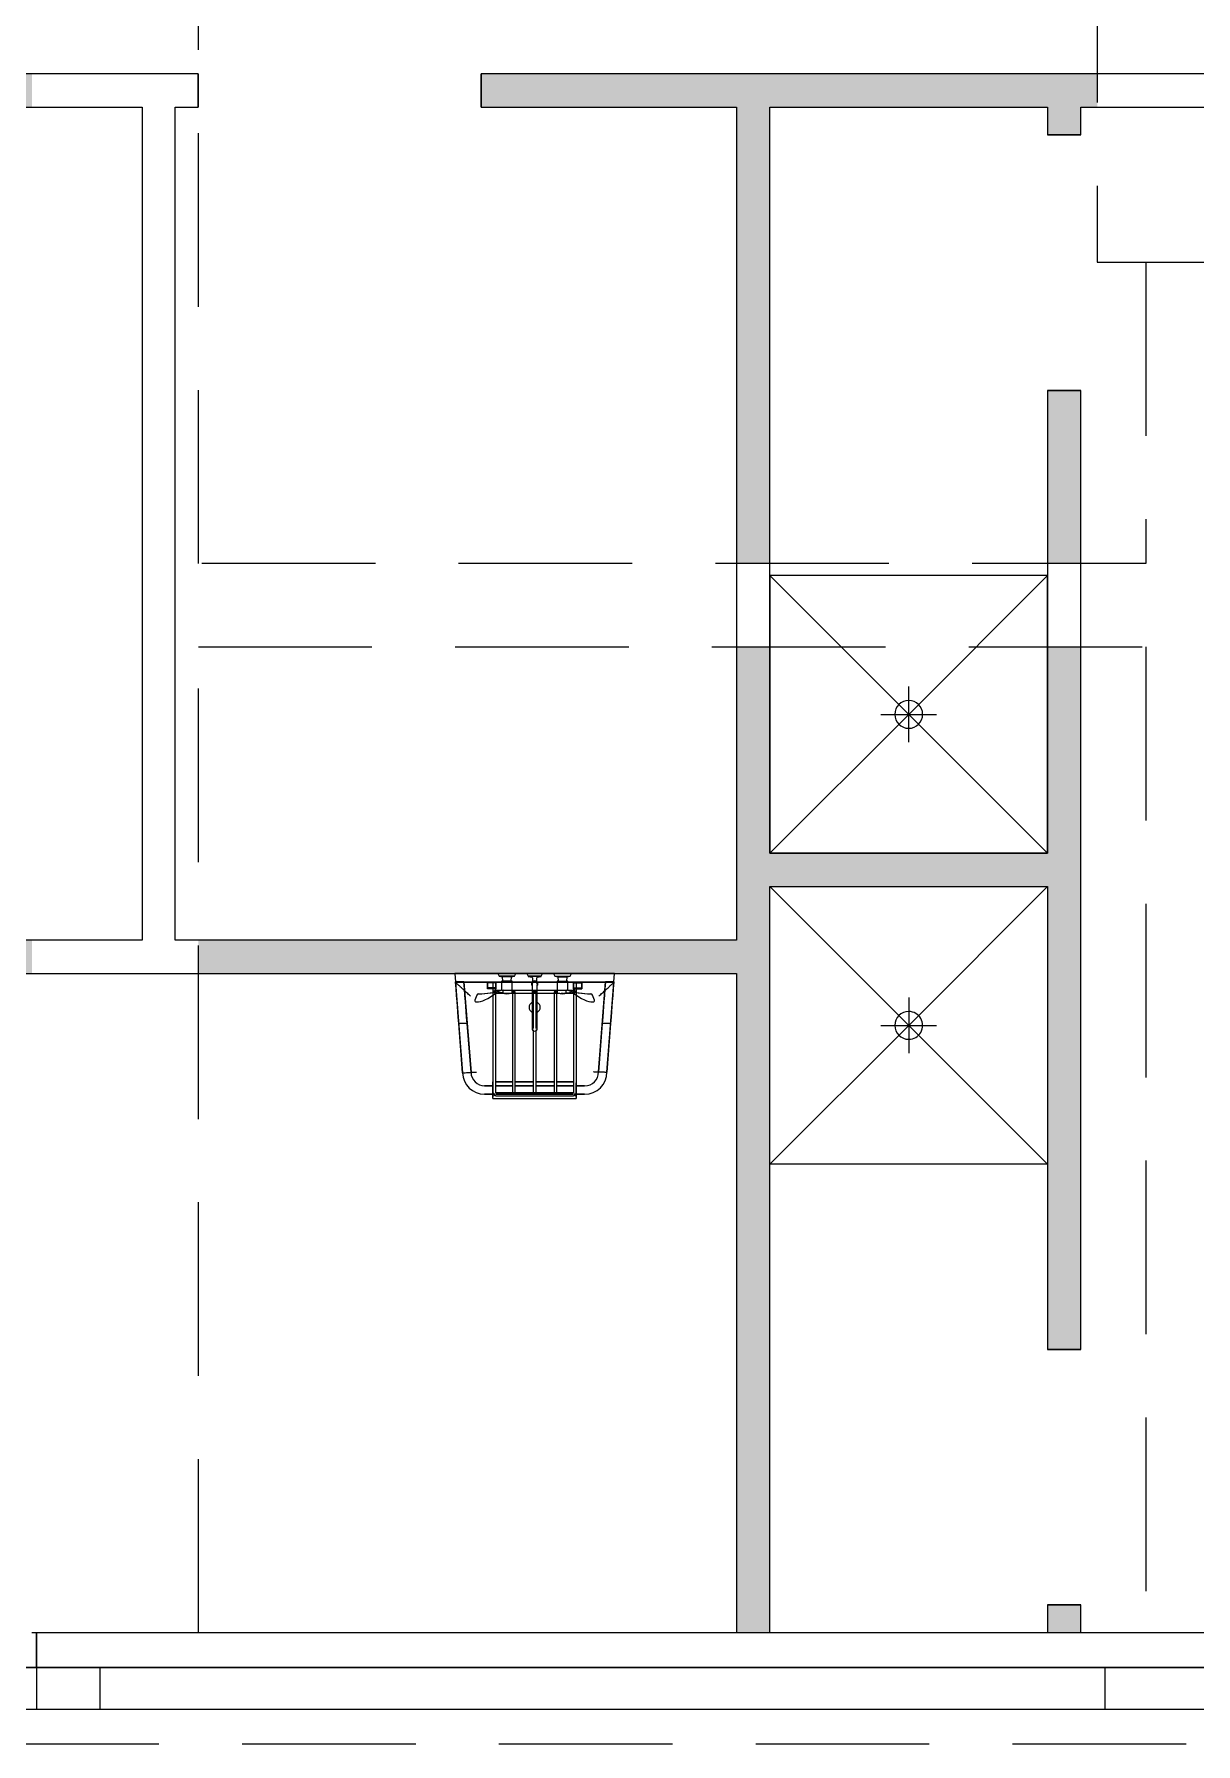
# Model space of a CAD drawing. Header units: millimetres. Extents: x 1606 to 301010, y -5142 to 244250.
# Drawn here: x 96809 to 100994, y 215175 to 221332 of the extents above; entities that cross this region are included whole.
import ezdxf

# ---------------------------------------------------------------- set-up
doc = ezdxf.new("R2010")
doc.units = ezdxf.units.MM
for name, pattern in [('_SGE_Grid Line', [16250, 15000, -625, 0, -625]), ('_SGE_Hidden', [925, 625, -300]), ('Hidden', [1785.95, 1190.625, -595.325])]:
    doc.linetypes.add(name, pattern=pattern)
for name, color, linetype, lineweight in [('0-1', 7, 'Continuous', 5), ('A-WALL-1', 253, 'Continuous', 9), ('A-WALL-2', 113, 'Continuous', 20), ('I-WALL-1', 253, 'Continuous', 9), ('P-SANR-FIXT-1', 253, 'Continuous', 9), ('P-SANR-FIXT-3', 6, 'Hidden', 9), ('P-SANR-FIXT-4', 6, 'Continuous', 9), ('S-BEAM-1', 7, '_SGE_Hidden', 18), ('S-BEAM-HDLN-1', 7, '_SGE_Hidden', 18), ('S-FNDN-1', 32, '_SGE_Hidden', 18), ('S-GRID-1', 1, '_SGE_Grid Line', 13)]:
    doc.layers.add(name, color=color, linetype=linetype, lineweight=lineweight)
doc.layers.add('A-WALL-PATT-1', color=254, linetype='Continuous', lineweight=35, transparency=1)

# ---------------------------------------------------------------- blocks, each defined once
blk = doc.blocks.new('WYA_PF_Shower Falls - Floor Waste_Centre-8509042-WAREHOUSE SLAB PLAN')
at = {"layer": 'P-SANR-FIXT-3'}
for p, q in [((0, 0), (500, -500)), ((0, 0), (0, -1000)), ((1000, 0), (0, 0)), ((1000, 0), (500, -500)), ((1000, -1000), (1000, 0)), ((0, -1000), (500, -500)), ((500, -500), (1000, -1000)), ((0, -1000), (1000, -1000))]:
    blk.add_line(p, q, dxfattribs=at)
blk = doc.blocks.new('WYA_PF_Floor Waste_Round - 100mm Dia-8146134-WAREHOUSE SLAB PLAN')
at = {"layer": 'P-SANR-FIXT-1'}
for p, q in [((0, -100), (0, 100)), ((100, 0), (-100, 0))]:
    blk.add_line(p, q, dxfattribs=at)
for start, end in [(0, 180), (0, 180), (180, 0), (180, 360)]:
    blk.add_arc((0, 0), 50, start, end, dxfattribs=at)
blk = doc.blocks.new('PF_CleanersSink - CleanersSink-8151805-WAREHOUSE SLAB PLAN')
at = {"layer": 'P-SANR-FIXT-1'}
for p, q in [((-338.3, -60), (-335.9, -90)), ((-183.5, -60), (-338.3, -60)), ((-183.5, -60), (-338.3, -60)), ((-338.3, -60), (-335.9, -90)), ((-118.3, -60), (-183.5, -60)), ((-118.3, -60), (-183.5, -60)), ((-79.3, -60), (-118.3, -60)), ((-79.3, -60), (-118.3, -60)), ((-22.3, -60), (-79.3, -60)), ((-22.3, -60), (-79.3, -60)), ((16.7, -60), (-22.3, -60)), ((16.7, -60), (-22.3, -60)), ((81.9, -60), (16.7, -60)), ((81.9, -60), (16.7, -60)), ((236.7, -60), (81.9, -60)), ((236.7, -60), (81.9, -60)), ((234.4, -90), (236.7, -60)), ((234.4, -90), (236.7, -60)), ((-335.9, -90), (-169.9, -90)), ((-305.8, -90), (-335.9, -90)), ((-335.8, -91.4), (-307.4, -91.4)), ((-335.8, -91.4), (-307.4, -91.4)), ((-335.8, -92.1), (-310.2, -417.6)), ((-305.8, -90), (-169.9, -90)), ((-305.8, -90), (-280.1, -416.1)), ((-305.7, -91.4), (-302.5, -91.4)), ((-305.7, -91.4), (-302.5, -91.4)), ((-301, -91.4), (-200.3, -91.4)), ((-301, -91.4), (-200.3, -91.4)), ((-191, -91.4), (-221, -91.4)), ((-221, -94.1), (-221, -91.4)), ((-221, -91.4), (-191, -91.4)), ((-200.3, -91.4), (-221, -91.4)), ((-221, -94.1), (-221, -110.1)), ((-221, -111.8), (-221, -94.1)), ((-191, -94.1), (-221, -94.1)), ((-221, -110.1), (-221, -111.4)), ((-221, -111.4), (-221, -112.6)), ((-221, -115.1), (-221, -111.8)), ((-191, -111.8), (-221, -111.8)), ((-221, -112.6), (-221, -113.6)), ((-221, -113.6), (-221, -115.1)), ((-191, -115.1), (-221, -115.1)), ((-196, -91.4), (-201, -91.4)), ((-201, -91.4), (-196, -91.4)), ((-201, -94.1), (-201, -111.8)), ((-201, -112.7), (-201, -127.4)), ((-191, -91.4), (-196, -91.4)), ((-196, -91.4), (-191, -91.4)), ((-173.2, -120.9), (-196, -120.9)), ((-196, -120.9), (-196, -121.1)), ((-196, -121.1), (-196, -120.9)), ((-196, -121.1), (-196, -121.6)), ((-196, -125.9), (-196, -121.1)), ((-196, -121.6), (-196, -122.4)), ((-196, -122.4), (-196, -125.9)), ((-191.7, -91.4), (-169.9, -91.4)), ((-191.7, -91.4), (-169.9, -91.4)), ((-191, -91.4), (-191, -94.1)), ((-191, -94.1), (-191, -111.8)), ((-191, -110.1), (-191, -94.1)), ((-191, -111.8), (-191, -94.1)), ((-191, -112.6), (-191, -110.1)), ((-191, -111.8), (-191, -115.1)), ((-191, -113.6), (-191, -112.6)), ((-191, -125.1), (-191, -113.1)), ((-191, -115.1), (-191, -113.6)), ((-169.9, -90), (-137.9, -90)), ((-169.9, -90), (-137.9, -90)), ((-169.9, -91.4), (-136.2, -91.4)), ((-169.9, -91.4), (-136.2, -91.4)), ((-135.3, -120.9), (-168.2, -120.9)), ((-135.2, -90), (-131.8, -90)), ((-135.2, -90), (-131.8, -90)), ((-135.1, -91.4), (-131.8, -91.4)), ((-135.1, -91.4), (-131.8, -91.4)), ((-131.8, -90), (-58.3, -90)), ((-131.8, -90), (-58.3, -90)), ((-131.8, -91.4), (-59.5, -91.4)), ((-131.8, -91.4), (-59.5, -91.4)), ((-60.3, -120.9), (-131.8, -120.9)), ((-43.4, -120.9), (-60.3, -120.9)), ((-59.5, -91.4), (-42.1, -91.4)), ((-59.5, -91.4), (-42.1, -91.4)), ((-58.3, -90), (-42.8, -90)), ((-58.3, -90), (-42.8, -90)), ((-42.8, -90), (30.2, -90)), ((-42.8, -90), (30.2, -90)), ((-42.1, -91.4), (30.2, -91.4)), ((-42.1, -91.4), (30.2, -91.4)), ((30.2, -120.9), (-41.3, -120.9)), ((30.2, -90), (33.6, -90)), ((30.2, -90), (33.6, -90)), ((30.2, -91.4), (33.5, -91.4)), ((30.2, -91.4), (33.5, -91.4)), ((66.6, -120.9), (30.9, -120.9)), ((34.6, -91.4), (68.3, -91.4)), ((34.6, -91.4), (68.3, -91.4)), ((36.3, -90), (68.3, -90)), ((36.3, -90), (68.3, -90)), ((68.3, -90), (234.4, -90)), ((68.3, -90), (204.3, -90)), ((68.3, -91.4), (90.1, -91.4)), ((68.3, -91.4), (90.1, -91.4)), ((94.4, -120.9), (71.6, -120.9)), ((119.4, -91.4), (89.4, -91.4)), ((89.4, -94.1), (89.4, -91.4)), ((119.4, -91.4), (89.4, -91.4)), ((94.4, -91.4), (89.4, -91.4)), ((89.4, -91.4), (94.4, -91.4)), ((89.4, -94.1), (89.4, -110.1)), ((89.4, -111.8), (89.4, -94.1)), ((89.4, -94.1), (119.4, -94.1)), ((89.4, -94.1), (89.4, -111.8)), ((89.4, -110.1), (89.4, -111.4)), ((89.4, -111.4), (89.4, -112.6)), ((89.4, -115.1), (89.4, -111.8)), ((89.4, -111.8), (119.4, -111.8)), ((89.4, -112.6), (89.4, -113.6)), ((89.4, -113.1), (89.4, -125.1)), ((89.4, -113.6), (89.4, -115.1)), ((89.4, -115.1), (119.4, -115.1)), ((99.4, -91.4), (94.4, -91.4)), ((94.4, -91.4), (99.4, -91.4)), ((94.4, -121.1), (94.4, -120.9)), ((94.4, -120.9), (94.4, -121.6)), ((94.4, -121.6), (94.4, -121.1)), ((94.4, -122.4), (94.4, -121.6)), ((94.4, -121.6), (94.4, -122.4)), ((94.4, -123.4), (94.4, -122.4)), ((94.4, -122.4), (94.4, -123.4)), ((98.7, -91.4), (119.4, -91.4)), ((98.7, -91.4), (199.5, -91.4)), ((98.7, -91.4), (199.5, -91.4)), ((99.4, -111.8), (99.4, -94.1)), ((99.4, -127.4), (99.4, -113.1)), ((119.4, -91.4), (119.4, -94.1)), ((119.4, -94.1), (119.4, -111.8)), ((119.4, -110.1), (119.4, -94.1)), ((119.4, -112.6), (119.4, -110.1)), ((119.4, -111.8), (119.4, -115.1)), ((119.4, -113.6), (119.4, -112.6)), ((119.4, -115.1), (119.4, -113.6)), ((179.3, -414.6), (204.3, -90)), ((201, -91.4), (204.2, -91.4)), ((201, -91.4), (204.2, -91.4)), ((234.4, -90), (204.3, -90)), ((205.8, -91.4), (234.3, -91.4)), ((205.8, -91.4), (234.3, -91.4)), ((209.2, -415), (234.2, -92.1)), ((-201, -131), (-201, -137.9)), ((-201, -137.9), (-201, -488.4)), ((-196, -125.9), (-196, -129.4)), ((-196, -127.2), (-196, -125.9)), ((-196, -129.4), (-196, -127.2)), ((-196, -129.4), (-196, -130.2)), ((-196, -130.2), (-196, -129.4)), ((-196, -130.2), (-196, -130.7)), ((-196, -130.9), (-196, -130.2)), ((-196, -130.7), (-196, -130.9)), ((-196, -130.9), (-187.3, -130.9)), ((-191, -129.9), (-191, -125.1)), ((-191, -488.4), (-191, -131.9)), ((-187.3, -130.9), (-164.2, -130.9)), ((-164.2, -130.9), (-159.7, -130.9)), ((-159.7, -130.9), (-156.2, -130.9)), ((-153.6, -130.9), (-146, -130.9)), ((-141.1, -130.9), (-60.3, -130.9)), ((-130.8, -125.9), (-130.8, -495)), ((-130.6, -125.9), (-130.8, -125.9)), ((-130.8, -125.9), (-125.8, -125.9)), ((-129.3, -125.9), (-130.6, -125.9)), ((-127.1, -125.9), (-129.3, -125.9)), ((-125.8, -125.9), (-127.1, -125.9)), ((-124.5, -125.9), (-125.8, -125.9)), ((-125.8, -125.9), (-120.8, -125.9)), ((-123.3, -125.9), (-124.5, -125.9)), ((-122.3, -125.9), (-123.3, -125.9)), ((-121.5, -125.9), (-122.3, -125.9)), ((-121, -125.9), (-121.5, -125.9)), ((-120.8, -125.9), (-121, -125.9)), ((-120.8, -495), (-120.8, -125.9)), ((-60.3, -130.9), (-41.3, -130.9)), ((-55.8, -125.9), (-55.8, -221.6)), ((-50.8, -125.9), (-55.8, -125.9)), ((-55.8, -125.9), (-55.1, -125.9)), ((-55.1, -125.9), (-54.3, -125.9)), ((-54.3, -125.9), (-53.3, -125.9)), ((-53.3, -125.9), (-52.1, -125.9)), ((-52.1, -125.9), (-50.8, -125.9)), ((-49.5, -125.9), (-50.8, -125.9)), ((-50.8, -125.9), (-45.8, -125.9)), ((-45.8, -125.9), (-49.5, -125.9)), ((-45.8, -258.1), (-45.8, -125.9)), ((-41.3, -130.9), (39.5, -130.9)), ((19.2, -125.9), (19.2, -495)), ((19.4, -125.9), (19.2, -125.9)), ((19.2, -125.9), (24.2, -125.9)), ((19.9, -125.9), (19.4, -125.9)), ((24.2, -125.9), (19.9, -125.9)), ((25.5, -125.9), (24.2, -125.9)), ((24.2, -125.9), (29.2, -125.9)), ((26.7, -125.9), (25.5, -125.9)), ((28.5, -125.9), (26.7, -125.9)), ((29.2, -125.9), (28.5, -125.9)), ((29.2, -495), (29.2, -125.9)), ((44.4, -130.9), (52, -130.9)), ((54.6, -130.9), (58.1, -130.9)), ((58.1, -130.9), (62.6, -130.9)), ((62.6, -130.9), (85.7, -130.9)), ((85.7, -130.9), (94.4, -130.9)), ((89.4, -125.1), (89.4, -129.9)), ((89.4, -131.9), (89.4, -488.4)), ((94.4, -124.6), (94.4, -123.4)), ((94.4, -123.4), (94.4, -124.6)), ((94.4, -125.9), (94.4, -124.6)), ((94.4, -124.6), (94.4, -125.9)), ((94.4, -129.4), (94.4, -125.9)), ((94.4, -125.9), (94.4, -127.2)), ((94.4, -127.2), (94.4, -128.4)), ((94.4, -128.4), (94.4, -129.4)), ((94.4, -130.2), (94.4, -129.4)), ((94.4, -129.4), (94.4, -130.2)), ((94.4, -130.9), (94.4, -130.2)), ((94.4, -130.2), (94.4, -130.7)), ((94.4, -130.7), (94.4, -130.9)), ((99.4, -137.9), (99.4, -131)), ((99.4, -488.4), (99.4, -137.9)), ((-310.2, -417.6), (-324.1, -240)), ((-294, -240), (-324.1, -240)), ((-280.1, -416.1), (-294, -240)), ((-55.8, -223), (-55.8, -258.1)), ((192.8, -240), (179.3, -414.6)), ((222.8, -240), (192.8, -240)), ((222.8, -240), (209.2, -415)), ((-55.8, -262.9), (-55.8, -495)), ((-45.8, -495), (-45.8, -262.5)), ((-201, -464.8), (-231, -464.8)), ((-231, -464.8), (-201, -464.8)), ((-201, -464.8), (-201, -449.8)), ((-201, -454.2), (-201, -464.8)), ((-201, -464.8), (-201, -488.4)), ((-201, -488.4), (-201, -464.8)), ((-201, -488.4), (-201, -495)), ((-201, -495), (-201, -488.4)), ((-130.1, -449.8), (-191.7, -449.8)), ((-191.7, -449.8), (-130.1, -449.8)), ((-130.1, -464.8), (-191.7, -464.8)), ((-191.7, -464.8), (-130.1, -464.8)), ((-130.1, -464.8), (-191.7, -464.8)), ((-191.7, -464.8), (-130.1, -464.8)), ((87.8, -490), (-189.4, -490)), ((-55.1, -449.8), (-121.6, -449.8)), ((-121.6, -449.8), (-55.1, -449.8)), ((-55.1, -464.8), (-121.5, -464.8)), ((-121.5, -464.8), (-55.1, -464.8)), ((-55.1, -464.8), (-121.5, -464.8)), ((-121.5, -464.8), (-55.1, -464.8)), ((19.9, -449.8), (-46.6, -449.8)), ((-46.6, -449.8), (19.9, -449.8)), ((19.9, -464.8), (-46.5, -464.8)), ((-46.5, -464.8), (19.9, -464.8)), ((19.9, -464.8), (-46.5, -464.8)), ((-46.5, -464.8), (19.9, -464.8)), ((90.1, -449.8), (28.4, -449.8)), ((28.4, -449.8), (90.1, -449.8)), ((90.1, -464.8), (28.5, -464.8)), ((28.5, -464.8), (90.1, -464.8)), ((90.1, -464.8), (28.5, -464.8)), ((28.5, -464.8), (90.1, -464.8)), ((99.2, -449.8), (99.2, -451.8)), ((99.2, -451.8), (99.2, -454.2)), ((99.2, -464.8), (99.2, -454.2)), ((99.2, -454.2), (99.2, -460.9)), ((99.2, -460.9), (99.2, -464.8)), ((99.2, -464.8), (99.2, -488.4)), ((99.2, -488.4), (99.2, -464.8)), ((129.1, -464.8), (99.2, -464.8)), ((99.2, -464.8), (129.1, -464.8)), ((99.2, -488.4), (99.2, -495)), ((99.2, -495), (99.2, -488.4)), ((-201, -495), (-231, -495)), ((-231, -495), (-201, -495)), ((-201, -495), (-201, -505.6)), ((-201, -510), (-201, -495)), ((-201, -495), (-197.8, -495)), ((-201, -495), (-197.8, -495)), ((-197.8, -495), (-201, -495)), ((-201, -495), (-197.8, -495)), ((-201, -510), (99.2, -510)), ((-201, -510), (99.2, -510)), ((-197.8, -495), (-191.9, -495)), ((-197.8, -495), (-191.9, -495)), ((-191.9, -495), (-197.8, -495)), ((-197.8, -495), (-191.9, -495)), ((-189.4, -495), (-130.1, -495)), ((-189.4, -495), (-130.1, -495)), ((-130.1, -495), (-189.4, -495)), ((-189.4, -495), (-130.1, -495)), ((-189.4, -500), (87.8, -500)), ((-130.8, -495), (-130.6, -495)), ((-125.8, -495), (-130.8, -495)), ((-130.6, -495), (-130.1, -495)), ((-130.1, -495), (-129.3, -495)), ((-129.3, -495), (-128.3, -495)), ((-128.3, -495), (-125.8, -495)), ((-125.8, -495), (-124.5, -495)), ((-120.8, -495), (-125.8, -495)), ((-124.5, -495), (-123.3, -495)), ((-123.3, -495), (-120.8, -495)), ((-121.5, -495), (-55.1, -495)), ((-121.5, -495), (-55.1, -495)), ((-55.1, -495), (-121.5, -495)), ((-121.5, -495), (-55.1, -495)), ((-55.8, -495), (-55.1, -495)), ((-50.8, -495), (-55.8, -495)), ((-55.1, -495), (-54.3, -495)), ((-54.3, -495), (-53.3, -495)), ((-53.3, -495), (-52.1, -495)), ((-52.1, -495), (-50.8, -495)), ((-50.8, -495), (-49.5, -495)), ((-46, -495), (-50.8, -495)), ((-49.5, -495), (-48.3, -495)), ((-48.3, -495), (-46.5, -495)), ((-46.5, -495), (-46, -495)), ((-46.5, -495), (19.9, -495)), ((-46.5, -495), (19.9, -495)), ((19.9, -495), (-46.5, -495)), ((-46.5, -495), (19.9, -495)), ((-46, -495), (-45.8, -495)), ((-45.8, -495), (-46, -495)), ((19.2, -495), (19.4, -495)), ((24.2, -495), (19.2, -495)), ((19.4, -495), (19.9, -495)), ((19.9, -495), (20.7, -495)), ((20.7, -495), (21.7, -495)), ((21.7, -495), (24.2, -495)), ((24.2, -495), (25.5, -495)), ((29, -495), (24.2, -495)), ((25.5, -495), (28.5, -495)), ((28.5, -495), (29.2, -495)), ((28.5, -495), (87.8, -495)), ((28.5, -495), (87.8, -495)), ((87.8, -495), (28.5, -495)), ((28.5, -495), (87.8, -495)), ((29.2, -495), (29, -495)), ((90.3, -495), (96.2, -495)), ((90.3, -495), (96.2, -495)), ((96.2, -495), (90.3, -495)), ((90.3, -495), (96.2, -495)), ((96.2, -495), (99.2, -495)), ((96.2, -495), (99.2, -495)), ((99.2, -495), (96.2, -495)), ((96.2, -495), (99.2, -495)), ((99.2, -495), (99.2, -510)), ((99.2, -505.6), (99.2, -495)), ((129.2, -495), (99.2, -495)), ((99.2, -495), (129.2, -495))]:
    blk.add_line(p, q, dxfattribs=at)
at = {"layer": 'P-SANR-FIXT-1', "flags": 128}
for points in [[(-328.9, -179.4), (-330.3, -161.2), (-332.1, -139.3), (-334, -115), (-335.9, -90)], [(-335.8, -91.4), (-335.8, -91.5), (-335.8, -92.1)], [(-298.8, -179.4), (-300.2, -161.2), (-302, -139.3), (-303.9, -115), (-305.8, -90)], [(204.3, -90), (202.4, -115), (200.5, -139.3), (198.8, -161.2), (197.4, -179.4)], [(234.4, -90), (232.4, -115), (230.6, -139.3), (228.9, -161.2), (227.5, -179.4)], [(234.2, -92.1), (234.3, -91.5), (234.3, -91.4)], [(-324.1, -240), (-325.9, -217.1), (-327.6, -196.5), (-328.9, -179.4)], [(-294, -240), (-295.8, -217.1), (-297.4, -196.5), (-298.8, -179.4)], [(197.4, -179.4), (196.1, -196.5), (194.5, -217.1), (192.8, -240)], [(227.5, -179.4), (226.1, -196.5), (224.5, -217.1), (222.8, -240)], [(-201, -488.4), (-201, -488.9), (-201, -489.3), (-200.9, -489.8), (-200.8, -490.3), (-200.8, -490.7), (-200.7, -491.2), (-200.5, -491.6), (-200.4, -492.1), (-200.3, -492.5), (-200.1, -492.9), (-199.9, -493.3), (-199.7, -493.8), (-199.5, -494.2), (-199.2, -494.6), (-199, -495), (-198.7, -495.3), (-198.4, -495.7), (-198.1, -496.1), (-197.8, -496.4), (-197.5, -496.7), (-197.1, -497), (-196.8, -497.3), (-196.4, -497.6), (-196.1, -497.9), (-195.7, -498.2), (-195.3, -498.4), (-194.9, -498.6), (-194.5, -498.8), (-194, -499), (-193.6, -499.2), (-193.2, -499.4), (-192.7, -499.5), (-192.3, -499.6), (-191.8, -499.7), (-191.4, -499.8), (-190.9, -499.9), (-190.5, -500), (-190, -500), (-189.5, -500), (-189.4, -500)], [(-189.4, -490), (-189.5, -490), (-189.5, -490), (-189.6, -490), (-189.7, -490), (-189.7, -490), (-189.8, -490), (-189.8, -489.9), (-189.9, -489.9), (-190, -489.9), (-190, -489.9), (-190.1, -489.8), (-190.1, -489.8), (-190.2, -489.8), (-190.3, -489.8), (-190.3, -489.7), (-190.4, -489.7), (-190.4, -489.6), (-190.5, -489.6), (-190.5, -489.6), (-190.5, -489.5), (-190.6, -489.5), (-190.6, -489.4), (-190.7, -489.4), (-190.7, -489.3), (-190.7, -489.3), (-190.8, -489.2), (-190.8, -489.2), (-190.8, -489.1), (-190.9, -489), (-190.9, -489), (-190.9, -488.9), (-190.9, -488.9), (-190.9, -488.8), (-191, -488.7), (-191, -488.7), (-191, -488.6), (-191, -488.6), (-191, -488.5), (-191, -488.4), (-191, -488.4)], [(89.4, -488.4), (89.4, -488.5), (89.4, -488.5), (89.4, -488.6), (89.4, -488.7), (89.4, -488.7), (89.3, -488.8), (89.3, -488.9), (89.3, -488.9), (89.3, -489), (89.3, -489), (89.2, -489.1), (89.2, -489.1), (89.2, -489.2), (89.2, -489.3), (89.1, -489.3), (89.1, -489.4), (89, -489.4), (89, -489.5), (89, -489.5), (88.9, -489.6), (88.9, -489.6), (88.8, -489.6), (88.8, -489.7), (88.7, -489.7), (88.7, -489.7), (88.6, -489.8), (88.6, -489.8), (88.5, -489.8), (88.4, -489.9), (88.4, -489.9), (88.3, -489.9), (88.3, -489.9), (88.2, -490), (88.1, -490), (88.1, -490), (88, -490), (88, -490), (87.9, -490), (87.8, -490), (87.8, -490)], [(87.8, -500), (88.3, -500), (88.7, -500), (89.2, -499.9), (89.7, -499.9), (90.1, -499.8), (90.6, -499.7), (91, -499.5), (91.5, -499.4), (91.9, -499.3), (92.3, -499.1), (92.7, -498.9), (93.2, -498.7), (93.6, -498.5), (94, -498.2), (94.4, -498), (94.7, -497.7), (95.1, -497.4), (95.4, -497.1), (95.8, -496.8), (96.1, -496.5), (96.4, -496.1), (96.7, -495.8), (97, -495.4), (97.3, -495.1), (97.6, -494.7), (97.8, -494.3), (98, -493.9), (98.2, -493.5), (98.4, -493), (98.6, -492.6), (98.8, -492.2), (98.9, -491.7), (99, -491.3), (99.1, -490.8), (99.2, -490.4), (99.3, -489.9), (99.3, -489.5), (99.4, -489), (99.4, -488.5), (99.4, -488.4)]]:
    blk.add_lwpolyline(points, dxfattribs=at)
at = {"layer": 'P-SANR-FIXT-1'}
for centre, radius, start, end in [((-50.8, -182), 20, 120, 240), ((-50.8, -182), 20, 120, 240), ((-50.8, -182), 20, 105, 118.44515), ((-50.8, -182), 20, 105, 118.44515), ((-50.8, -182), 20, 61.55485, 75), ((-50.8, -182), 20, 61.55485, 75), ((-50.8, -182), 20, 300, 60), ((-50.8, -182), 20, 300, 60), ((-50.8, -182), 20, 241.55485, 255), ((-50.8, -182), 20, 241.55485, 255), ((-50.8, -182), 20, 285, 298.44515), ((-50.8, -182), 20, 285, 298.44515), ((-231, -415.8), 79.2, 181.25934, 270), ((-231, -415.8), 79.2, 181.25934, 270), ((-231, -415.7), 49.1, 180.44029, 270), ((-231, -415.7), 49.1, 180.44029, 270), ((129.1, -414.6), 50.2, 270, 0), ((129.1, -414.6), 50.2, 270, 360), ((129.2, -415), 80, 270, 0), ((129.2, -415), 80, 270, 0)]:
    blk.add_arc(centre, radius, start, end, dxfattribs=at)
for points, knots in [([(-307.6, -118.1), (-309.2, -116.6), (-312.6, -113.5), (-317.5, -109), (-322, -104.7), (-326.1, -101), (-329.5, -97.8), (-333.3, -94.3), (-335.1, -92.7), (-335.8, -92.1)], [0.3439719, 0.3439719, 0.3439719, 0.3439719, 0.4166667, 0.5, 0.5833333, 0.6666667, 0.75, 0.8333333, 1, 1, 1, 1]), ([(-282.4, -141.4), (-286.7, -137.5), (-293, -131.6), (-301.1, -124.1), (-305, -120.5), (-306.9, -118.8)], [0, 0, 0, 0, 0.1666667, 0.25, 0.3333333, 0.3333333, 0.3333333, 0.3333333]), ([(180.9, -141.4), (185.2, -137.4), (191.5, -131.6), (199.6, -124.1), (203.4, -120.5), (205.3, -118.8)], [0, 0, 0, 0, 0.1666667, 0.25, 0.3333333, 0.3333333, 0.3333333, 0.3333333]), ([(206.1, -118.1), (207.7, -116.6), (211.1, -113.5), (215.9, -109), (220.5, -104.7), (224.6, -101), (228, -97.8), (231.7, -94.3), (233.5, -92.7), (234.2, -92.1)], [0.34423, 0.34423, 0.34423, 0.34423, 0.4166667, 0.5, 0.5833333, 0.6666667, 0.75, 0.8333333, 1, 1, 1, 1]), ([(-307.5, -417.4), (-306.9, -417.4), (-304.2, -417.3), (-298.3, -417), (-291.9, -416.7), (-289.1, -416.5)], [-0.8571429, -0.8571429, -0.8571429, -0.8571429, -0.7857143, -0.5714286, -0.4285714, -0.4285714, -0.4285714, -0.4285714]), ([(-280.1, -416.1), (-277.1, -416), (-270.8, -415.8), (-264.2, -415.5), (-260.9, -415.4)], [-0.2824576, -0.2824576, -0.2824576, -0.2824576, -0.1428571, 0, 0, 0, 0]), ([(159.9, -413.5), (164.8, -413.6), (171.3, -413.8), (177.3, -413.9), (178.6, -414)], [-1, -1, -1, -1, -0.7857143, -0.7250536, -0.7250536, -0.7250536, -0.7250536]), ([(179.4, -414), (182.4, -414.1), (191.3, -414.3), (200.8, -414.7), (205.4, -414.9), (206.6, -414.9)], [-0.7138958, -0.7138958, -0.7138958, -0.7138958, -0.5714286, -0.2857143, -0.1428571, -0.1428571, -0.1428571, -0.1428571])]:
    blk.add_open_spline(points, degree=3, knots=knots, dxfattribs=at)
for points in [[(-310.2, -417.6), (-309.6, -417.5), (-308.7, -417.5), (-307.5, -417.4)], [(-289.1, -416.5), (-286.4, -416.4), (-283.4, -416.3), (-280.3, -416.2)], [(206.6, -414.9), (207.8, -414.9), (208.6, -415), (209.2, -415)]]:
    blk.add_open_spline(points, degree=3, dxfattribs=at)
at = {"layer": 'P-SANR-FIXT-4'}
for p, q in [((-183.5, -60), (-178.8, -70)), ((-118.3, -60), (-183.5, -60)), ((-122.9, -70), (-118.3, -60)), ((-79.3, -60), (-74.7, -69.9)), ((-22.3, -60), (-79.3, -60)), ((-26.9, -69.9), (-22.3, -60)), ((16.7, -60), (21.3, -70)), ((81.9, -60), (16.7, -60)), ((77.2, -70), (81.9, -60)), ((-178.8, -70), (-167.6, -72)), ((-122.9, -70), (-178.8, -70)), ((-169.3, -87.7), (-169.9, -88.3)), ((-169.9, -88.3), (-169.9, -120.2)), ((-131.8, -88.3), (-169.9, -88.3)), ((-166.3, -87.7), (-169.3, -87.7)), ((-132.4, -87.7), (-169.3, -87.7)), ((-167.6, -72), (-166.3, -87.7)), ((-134.1, -72), (-167.6, -72)), ((-164.4, -129.7), (-164.4, -118.3)), ((-135.5, -87.7), (-134.1, -72)), ((-132.4, -87.7), (-135.5, -87.7)), ((-134.1, -72), (-122.9, -70)), ((-131.8, -88.3), (-132.4, -87.7)), ((-131.8, -128.4), (-131.8, -88.3)), ((-26.9, -69.9), (-74.7, -69.9)), ((-27.9, -70.7), (-73.7, -70.7)), ((-60.3, -98.1), (-60.3, -103.8)), ((-60.3, -103.8), (-60.3, -258.1)), ((-58.7, -75.8), (-58.8, -90.4)), ((-42.8, -90.4), (-42.9, -75.8)), ((-41.3, -98.1), (-41.3, -103.8)), ((-41.3, -258.1), (-41.3, -103.8)), ((21.3, -70), (32.5, -72)), ((21.3, -70), (77.2, -70)), ((30.8, -87.7), (30.2, -88.3)), ((30.2, -88.3), (30.2, -128.4)), ((30.2, -88.3), (68.3, -88.3)), ((33.9, -87.7), (30.8, -87.7)), ((30.8, -87.7), (67.7, -87.7)), ((32.5, -72), (33.9, -87.7)), ((32.5, -72), (66, -72)), ((62.8, -129.7), (62.8, -118.3)), ((64.7, -87.7), (66, -72)), ((67.7, -87.7), (64.7, -87.7)), ((66, -72), (77.2, -70)), ((68.3, -88.3), (67.7, -87.7)), ((68.3, -120.2), (68.3, -88.3)), ((-259.3, -137.8), (-265.9, -156.1)), ((-230.2, -155.3), (-219.5, -149.5)), ((-219.5, -149.5), (-191.8, -132.2)), ((-176, -129.3), (-169.4, -129.5)), ((-164.4, -129.7), (-176, -129.3)), ((-158.9, -131.8), (-157.6, -131.8)), ((-142.8, -131.8), (-158.9, -131.8)), ((-144.1, -131.8), (-142.8, -131.8)), ((41.2, -131.8), (42.5, -131.8)), ((41.2, -131.8), (57.3, -131.8)), ((56, -131.8), (57.3, -131.8)), ((62.8, -129.7), (74.4, -129.3)), ((67.8, -129.5), (74.4, -129.3)), ((90.2, -132.2), (117.9, -149.5)), ((117.9, -149.5), (128.6, -155.3)), ((164.3, -156.1), (157.7, -137.8))]:
    blk.add_line(p, q, dxfattribs=at)
for centre, radius, start, end in [((-255.4, 152), 285.3, 270.5192, 288.60281), ((-255.4, 152), 285.3, 270.5192, 287.42826), ((-73.4, -69.3), 1.45, 206.01511, 256.62352), ((-50.6, 23.5), 97, 256.23351, 263.5909), ((-50.8, -98.1), 11.1, 329.09887, 210.90113), ((-50.8, -98.1), 11.1, 136.18051, 210.90113), ((-61.8, -75.9), 3.07, 1.30477, 83.58684), ((-50.8, -98.1), 9.5, 360, 180), ((-39.8, -75.9), 3.07, 96.41316, 178.69523), ((-50.8, -98.1), 11.1, 329.09887, 43.81949), ((-51, 23.5), 97, 276.4091, 283.76649), ((-28.2, -69.3), 1.45, 283.37648, 333.98489), ((153.8, 152), 285.3, 251.39719, 269.4808), ((153.8, 152), 285.3, 252.57174, 269.4808), ((-261.1, -157.5), 4.99, 163.44678, 265.85927), ((-259.2, -100.5), 62, 267.94982, 297.88152), ((-252.7, -140.2), 6.96, 90.5192, 160.06346), ((-175.9, -174.5), 45.2, 90.06918, 110.59743), ((-154.6, -86), 46, 251.20194, 264.6181), ((-150.9, -107.7), 25, 254.39295, 270.00761), ((-150.9, -107.7), 25, 269.99239, 285.60705), ((-147.1, -86), 46, 275.3819, 288.21836), ((-133.2, -128.4), 1.37, 288.21836, 0), ((31.6, -128.4), 1.37, 180, 251.78164), ((45.5, -86), 46, 251.78164, 264.6181), ((49.3, -107.7), 25, 254.39295, 270.00761), ((49.3, -107.7), 25, 269.99239, 285.60705), ((53, -86), 46, 275.3819, 288.79806), ((74.3, -174.5), 45.2, 69.40257, 89.93082), ((157.6, -100.5), 62, 242.11848, 272.05018), ((151.1, -140.2), 6.96, 19.93654, 89.4808), ((159.5, -157.5), 4.99, 274.14073, 16.55322), ((-50.8, -258.1), 9.5, 180, 360)]:
    blk.add_arc(centre, radius, start, end, dxfattribs=at)
blk = doc.blocks.new('WYA_PF_Shower Falls - Floor Waste_Centre-8509059-WAREHOUSE SLAB PLAN')
at = {"layer": 'P-SANR-FIXT-3'}
for p, q in [((0, 1000), (500, 500)), ((0, 1000), (1000, 1000)), ((0, 0), (0, 1000)), ((500, 500), (1000, 1000)), ((1000, 1000), (1000, 0)), ((0, 0), (500, 500)), ((1000, 0), (500, 500)), ((1000, 0), (0, 0))]:
    blk.add_line(p, q, dxfattribs=at)
blk = doc.blocks.new('WYA_PF_Floor Waste_Round - 100mm Dia-8507686-WAREHOUSE SLAB PLAN')
at = {"layer": 'P-SANR-FIXT-1'}
for p, q in [((0, 100), (0, -100)), ((100, 0), (-100, 0))]:
    blk.add_line(p, q, dxfattribs=at)
for start, end in [(0, 180), (360, 180), (180, 360), (180, 360)]:
    blk.add_arc((0, 0), 50, start, end, dxfattribs=at)
blk = doc.blocks.new('23041_Modscape EF_ Central_V22_rvt-1-WAREHOUSE SLAB PLAN')
at = {"layer": 'A-WALL-PATT-1'}
h = blk.add_hatch(color=256, dxfattribs=at)
h.paths.add_polyline_path([(83975.3, 221069.1), (84095.3, 221069.1), (84095.3, 221189.1), (82472.5, 221189.1), (82472.5, 221069.1), (82975.3, 221069.1)])
h.paths.add_polyline_path([(82172.5, 221069.1), (82172.5, 221189.1), (79942.8, 221189.1), (79942.8, 221069.1), (80739.5, 221069.1)])
h.paths.add_polyline_path([(76296.6, 221069.1), (78310, 221069.1), (78310, 221189.1), (74747.5, 221189.1), (74747.5, 221069.1), (76045.3, 221069.1)])
h.paths.add_polyline_path([(72409.3, 221069.1), (74447.5, 221069.1), (74447.5, 221189.1), (71610.3, 221189.1), (71610.3, 221069.1), (72391.3, 221069.1)])
h.paths.add_polyline_path([(78742.8, 221069.1), (78742.8, 221189.1), (78610, 221189.1), (78610, 221069.1)])
h.paths.add_polyline_path([(70351.3, 221069.1), (70410.3, 221069.1), (70410.3, 221189.1), (68191.3, 221189.1), (68191.3, 221069.1), (70231.3, 221069.1)])
h.paths.add_polyline_path([(66522.1, 221069.1), (66572.5, 221069.1), (66572.5, 221189.1), (66369.3, 221189.1), (66369.3, 221069.1)])
h = blk.add_hatch(color=256, dxfattribs=at)
h.paths.add_polyline_path([(69231.3, 215575.1), (69231.3, 219125.1), (69111.3, 219125.1), (69111.3, 215575.1)])
h.paths.add_polyline_path([(69231.3, 219425.1), (69231.3, 221069.1), (69111.3, 221069.1), (69111.3, 219425.1), (69184.7, 219425.1)])
h = blk.add_hatch(color=256, dxfattribs=at)
h.paths.add_polyline_path([(70231.3, 215575.1), (70351.3, 215575.1), (70351.3, 215675.1), (70231.3, 215675.1)])
h.paths.add_polyline_path([(70351.3, 216595.1), (70351.3, 219125.1), (70231.3, 219125.1), (70231.3, 216595.1)])
h.paths.add_polyline_path([(70309.4, 219425.1), (70351.3, 219425.1), (70351.3, 220049.1), (70231.3, 220049.1), (70231.3, 219425.1), (70306.4, 219425.1)])
h.paths.add_polyline_path([(70231.3, 220969.1), (70351.3, 220969.1), (70351.3, 221069.1), (70231.3, 221069.1)])
blk.add_hatch(color=256, dxfattribs=at).paths.add_polyline_path([(69231.3, 218262.1), (70231.3, 218262.1), (70231.3, 218382.1), (69231.3, 218382.1), (69231.3, 218264.5)])
h = blk.add_hatch(color=256, dxfattribs=at)
h.paths.add_polyline_path([(68373.1, 217949.1), (69111.3, 217949.1), (69111.3, 218069.1), (67172.5, 218069.1), (67172.5, 217949.1), (68367, 217949.1)])
h.paths.add_polyline_path([(66572.5, 217949.1), (66572.5, 218069.1), (65469.3, 218069.1), (65469.3, 217949.1), (66522.1, 217949.1)])
at = {"layer": 'A-WALL-1'}
for p, q in [((67171.3, 221189.1), (66369.3, 221189.1)), ((67171.3, 221189.1), (66369.3, 221189.1)), ((67171.3, 221069.1), (67171.3, 221189.1)), ((67171.3, 221189.1), (67171.3, 221069.1)), ((84095.3, 221189.1), (68191.3, 221189.1)), ((68191.3, 221189.1), (68191.3, 221069.1)), ((68191.3, 221069.1), (68191.3, 221189.1)), ((84095.3, 221189.1), (68191.3, 221189.1)), ((66369.3, 221069.1), (66969.3, 221069.1)), ((66369.3, 221069.1), (66969.3, 221069.1)), ((66969.3, 221069.1), (66969.3, 218069.1)), ((66969.3, 221069.1), (66969.3, 218069.1)), ((67089.3, 221069.1), (67171.3, 221069.1)), ((67089.3, 221069.1), (67171.3, 221069.1)), ((67089.3, 218069.1), (67089.3, 221069.1)), ((67089.3, 218069.1), (67089.3, 221069.1)), ((68191.3, 221069.1), (69111.3, 221069.1)), ((68191.3, 221069.1), (69111.3, 221069.1)), ((69111.3, 221069.1), (69111.3, 218069.1)), ((69111.3, 221069.1), (69111.3, 218069.1)), ((69231.3, 218382.1), (69231.3, 221069.1)), ((69231.3, 218382.1), (69231.3, 221069.1)), ((69231.3, 221069.1), (70231.3, 221069.1)), ((69231.3, 221069.1), (70231.3, 221069.1)), ((70231.3, 221069.1), (70231.3, 220969.1)), ((70231.3, 221069.1), (70231.3, 220969.1)), ((70351.3, 220969.1), (70351.3, 221069.1)), ((70351.3, 220969.1), (70351.3, 221069.1)), ((70351.3, 221069.1), (72391.3, 221069.1)), ((70351.3, 221069.1), (72391.3, 221069.1)), ((70231.3, 220969.1), (70351.3, 220969.1)), ((70351.3, 220969.1), (70231.3, 220969.1)), ((70351.3, 220049.1), (70231.3, 220049.1)), ((70231.3, 220049.1), (70231.3, 218382.1)), ((70231.3, 220049.1), (70351.3, 220049.1)), ((70231.3, 220049.1), (70231.3, 218382.1)), ((70351.3, 216595.1), (70351.3, 220049.1)), ((70351.3, 216595.1), (70351.3, 220049.1)), ((70231.3, 218382.1), (69231.3, 218382.1)), ((70231.3, 218382.1), (69231.3, 218382.1)), ((69231.3, 215575.1), (69231.3, 218262.1)), ((69231.3, 215575.1), (69231.3, 218262.1)), ((69231.3, 218262.1), (70231.3, 218262.1)), ((69231.3, 218262.1), (70231.3, 218262.1)), ((70231.3, 218262.1), (70231.3, 216595.1)), ((70231.3, 218262.1), (70231.3, 216595.1)), ((66969.3, 218069.1), (65469.3, 218069.1)), ((66969.3, 218069.1), (65469.3, 218069.1)), ((69111.3, 218069.1), (67089.3, 218069.1)), ((69111.3, 218069.1), (67089.3, 218069.1)), ((65469.3, 217949.1), (68096.3, 217949.1)), ((65469.3, 217949.1), (68096.3, 217949.1)), ((68096.3, 217949.1), (68251.1, 217949.1)), ((68096.3, 217949.1), (68251.1, 217949.1)), ((68251.1, 217949.1), (68316.3, 217949.1)), ((68251.1, 217949.1), (68316.3, 217949.1)), ((68316.3, 217949.1), (68355.3, 217949.1)), ((68316.3, 217949.1), (68355.3, 217949.1)), ((68355.3, 217949.1), (68412.3, 217949.1)), ((68355.3, 217949.1), (68412.3, 217949.1)), ((68412.3, 217949.1), (68451.2, 217949.1)), ((68412.3, 217949.1), (68451.2, 217949.1)), ((68451.2, 217949.1), (68516.4, 217949.1)), ((68451.2, 217949.1), (68516.4, 217949.1)), ((68516.4, 217949.1), (68671.3, 217949.1)), ((68516.4, 217949.1), (68671.3, 217949.1)), ((68671.3, 217949.1), (69111.3, 217949.1)), ((68671.3, 217949.1), (69111.3, 217949.1)), ((69111.3, 217949.1), (69111.3, 215575.1)), ((69111.3, 217949.1), (69111.3, 215575.1)), ((70231.3, 216595.1), (70351.3, 216595.1)), ((70351.3, 216595.1), (70231.3, 216595.1)), ((70351.3, 215675.1), (70231.3, 215675.1)), ((70231.3, 215675.1), (70231.3, 215575.1)), ((70231.3, 215675.1), (70351.3, 215675.1)), ((70231.3, 215675.1), (70231.3, 215575.1)), ((70351.3, 215575.1), (70351.3, 215675.1)), ((70351.3, 215575.1), (70351.3, 215675.1)), ((76199.3, 215450.1), (66589.3, 215450.1)), ((66589.3, 215450.1), (66589.3, 215300.1)), ((66589.3, 215450.1), (66589.3, 215300.1)), ((76199.3, 215450.1), (66589.3, 215450.1)), ((66589.3, 215300.1), (76199.3, 215300.1)), ((66589.3, 215300.1), (76199.3, 215300.1))]:
    blk.add_line(p, q, dxfattribs=at)
at = {"layer": 'I-WALL-1'}
for p, q in [((69111.3, 215575.1), (66589.3, 215575.1)), ((66589.3, 215575.1), (66589.3, 215450.1)), ((69111.3, 215575.1), (66589.3, 215575.1)), ((66589.3, 215450.1), (66589.3, 215575.1)), ((70231.3, 215575.1), (69231.3, 215575.1)), ((70231.3, 215575.1), (69231.3, 215575.1)), ((76199.3, 215575.1), (70351.3, 215575.1)), ((76199.3, 215575.1), (70351.3, 215575.1)), ((66589.3, 215450.1), (76199.3, 215450.1)), ((66589.3, 215450.1), (76199.3, 215450.1))]:
    blk.add_line(p, q, dxfattribs=at)
at = {"layer": 'P-SANR-FIXT-1'}
for name, p, rotation in [('WYA_PF_Shower Falls - Floor Waste_Centre-8509042-WAREHOUSE SLAB PLAN', (70231.3, 219382.1), 270.0000000000002), ('WYA_PF_Floor Waste_Round - 100mm Dia-8146134-WAREHOUSE SLAB PLAN', (69731.3, 218882.1), 270.0000000000002), ('WYA_PF_Shower Falls - Floor Waste_Centre-8509059-WAREHOUSE SLAB PLAN', (70231.3, 217262.1), 89.99999999999984), ('WYA_PF_Floor Waste_Round - 100mm Dia-8507686-WAREHOUSE SLAB PLAN', (69731.3, 217762.1), 89.99999999999984)]:
    blk.add_blockref(name, p, dxfattribs=dict(at, rotation=rotation))
blk.add_blockref('PF_CleanersSink - CleanersSink-8151805-WAREHOUSE SLAB PLAN', (68434.6, 218009.1), dxfattribs=at)

msp = doc.modelspace()

# ---------------------------------------------------------------- linework, layer by layer
at = {"layer": 'A-WALL-2'}
for p, q in [((107743.5, 215450.1), (65613.5, 215450.1)), ((96817.5, 215450.1), (96817.5, 215300.1)), ((97046.9, 215300.1), (97046.9, 215450.1)), ((100667.2, 215300.1), (100667.2, 215450.1)), ((80313.5, 215300.1), (107447.5, 215300.1))]:
    msp.add_line(p, q, dxfattribs=at)
at = {"layer": 'S-BEAM-1'}
for p, q in [((97400.7, 219425.1), (97400.7, 223025.1)), ((100813.2, 220510.1), (100813.2, 219425.1)), ((100813.2, 219425.1), (97400.7, 219425.1)), ((97400.7, 215575.1), (97400.7, 219125.1)), ((97400.7, 219125.1), (100813.2, 219125.1)), ((100813.2, 219125.1), (100813.2, 215575.1)), ((100813.2, 215575.1), (97400.7, 215575.1)), ((94783.5, 215175.1), (101583.5, 215175.1))]:
    msp.add_line(p, q, dxfattribs=at)
at = {"layer": 'S-BEAM-HDLN-1'}
for p, q in [((100813.2, 220510.1), (101113.2, 220510.1)), ((97100.7, 215575.1), (96800.7, 215575.1)), ((97400.7, 215575.1), (97100.7, 215575.1)), ((101113.2, 215575.1), (100813.2, 215575.1))]:
    msp.add_line(p, q, dxfattribs=at)
at = {"layer": 'S-FNDN-1'}
for p, q in [((100638.5, 221710.1), (100638.5, 220510.1)), ((100638.5, 220510.1), (100813.2, 220510.1))]:
    msp.add_line(p, q, dxfattribs=at)
at = {"layer": 'S-GRID-1'}
msp.add_line((55494, 215450.1), (278139.1, 215450.1), dxfattribs=at)

# ---------------------------------------------------------------- block references
at = {"layer": '0-1'}
msp.add_blockref('23041_Modscape EF_ Central_V22_rvt-1-WAREHOUSE SLAB PLAN', (30228.2, 0), dxfattribs=at)

doc.saveas('drawing.dxf')
